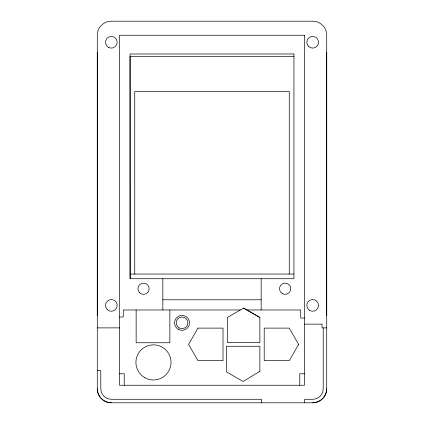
<?xml version="1.0" encoding="UTF-8"?>
<svg xmlns="http://www.w3.org/2000/svg" width="424" height="424" viewBox="0 0 424 424"><rect width="100%" height="100%" fill="white"/><g stroke="black" fill="none" stroke-linecap="round" stroke-linejoin="round"><path stroke-width="0.64" d="M97.287 315.695L97.287 52.555M326.713 315.695L326.713 52.449M326.713 388.755C326.772 396.297 320.189 402.816 312.668 402.8L111.332 402.8C103.806 402.827 97.218 396.297 97.287 388.755L97.287 35.245A14.045 14.045 0 0 1 111.332 21.2L312.668 21.2A14.045 14.045 0 0 1 326.713 35.245L326.713 388.755A14.045 14.045 0 0 1 312.668 402.8M243.604 308.105L227.333 317.47L227.333 342.518L259.875 342.518L259.875 317.465L243.604 308.105L259.875 317.47M293.938 56.318L130.062 56.318L130.152 278.722M130.152 274.042L293.938 274.042M162.837 299.789L261.163 299.789M240.35 309.976L123.273 309.976L123.273 316.998L119.526 316.998M246.858 309.976L300.727 309.976L300.727 318.053L304.474 318.053M304.474 324.137L322.033 324.137L322.033 327.885L326.713 327.885M97.287 327.885L119.526 327.885M97.287 370.491L100.795 370.491L100.795 388.522L101.188 391.474A10.505 10.505 0 0 0 108.613 398.899L111.565 399.286L261.491 399.286L261.491 402.8M119.526 373.772L124.211 373.772L124.211 385.241M304.474 373.772L299.789 373.772L299.789 385.241M323.205 327.885L323.205 388.755A10.536 10.536 0 0 1 312.668 399.286L304.57 399.286L304.57 402.8M289.258 274.042L289.258 91.436L134.742 91.436L134.742 274.042M261.163 278.722L261.163 309.976M169.86 309.976L169.86 342.751L136.146 342.751L136.146 309.976M162.837 278.722L162.837 309.976M111.332 402.8A14.045 14.045 0 0 1 97.287 388.755M197.955 328.118L188.59 344.389L197.955 360.66L223.003 360.66L223.003 328.118L197.955 328.118M298.623 344.389L289.258 360.66L264.205 360.66L264.205 328.118L289.258 328.118L298.618 344.389M259.875 371.313L243.138 381.489L226.395 371.853L226.4 346.265L259.875 346.265L259.875 371.313M304.474 35.245L119.526 35.245L119.526 385.241L304.474 385.241L304.474 35.245M293.938 53.975L130.062 53.975L130.062 278.722L293.938 278.722L293.938 53.975M179.108 327.922A5.851 5.851 0 0 0 187.885 322.849A5.851 5.851 0 0 0 179.108 317.783A5.851 5.851 0 0 0 179.108 327.922M308.529 46.407A5.851 5.851 0 0 0 318.323 43.783A5.851 5.851 0 0 0 311.152 36.618A5.851 5.851 0 0 0 308.529 46.407M108.406 47.34A5.851 5.851 0 0 0 117.183 42.268A5.851 5.851 0 0 0 108.406 37.201A5.851 5.851 0 0 0 108.406 47.34M139.576 292.708A5.618 5.618 0 0 0 148.972 290.191A5.618 5.618 0 0 0 142.093 283.306A5.618 5.618 0 0 0 139.576 292.708M282.326 293.599A5.618 5.618 0 0 0 290.753 288.733A5.618 5.618 0 0 0 282.326 283.868A5.618 5.618 0 0 0 282.326 293.599M178.287 329.342A7.489 7.489 0 0 0 189.528 322.849A7.489 7.489 0 0 0 178.287 316.362A7.489 7.489 0 0 0 178.287 329.342M144.695 377.62A17.559 17.559 0 0 0 171.031 362.414A17.559 17.559 0 0 0 144.695 347.208A17.559 17.559 0 0 0 144.695 377.62M107.193 309.546A5.851 5.851 0 0 0 116.987 306.923A5.851 5.851 0 0 0 109.816 299.757A5.851 5.851 0 0 0 107.193 309.546M309.743 310.479A5.851 5.851 0 0 0 318.519 305.413A5.851 5.851 0 0 0 309.743 300.34A5.851 5.851 0 0 0 309.743 310.479"/></g></svg>
